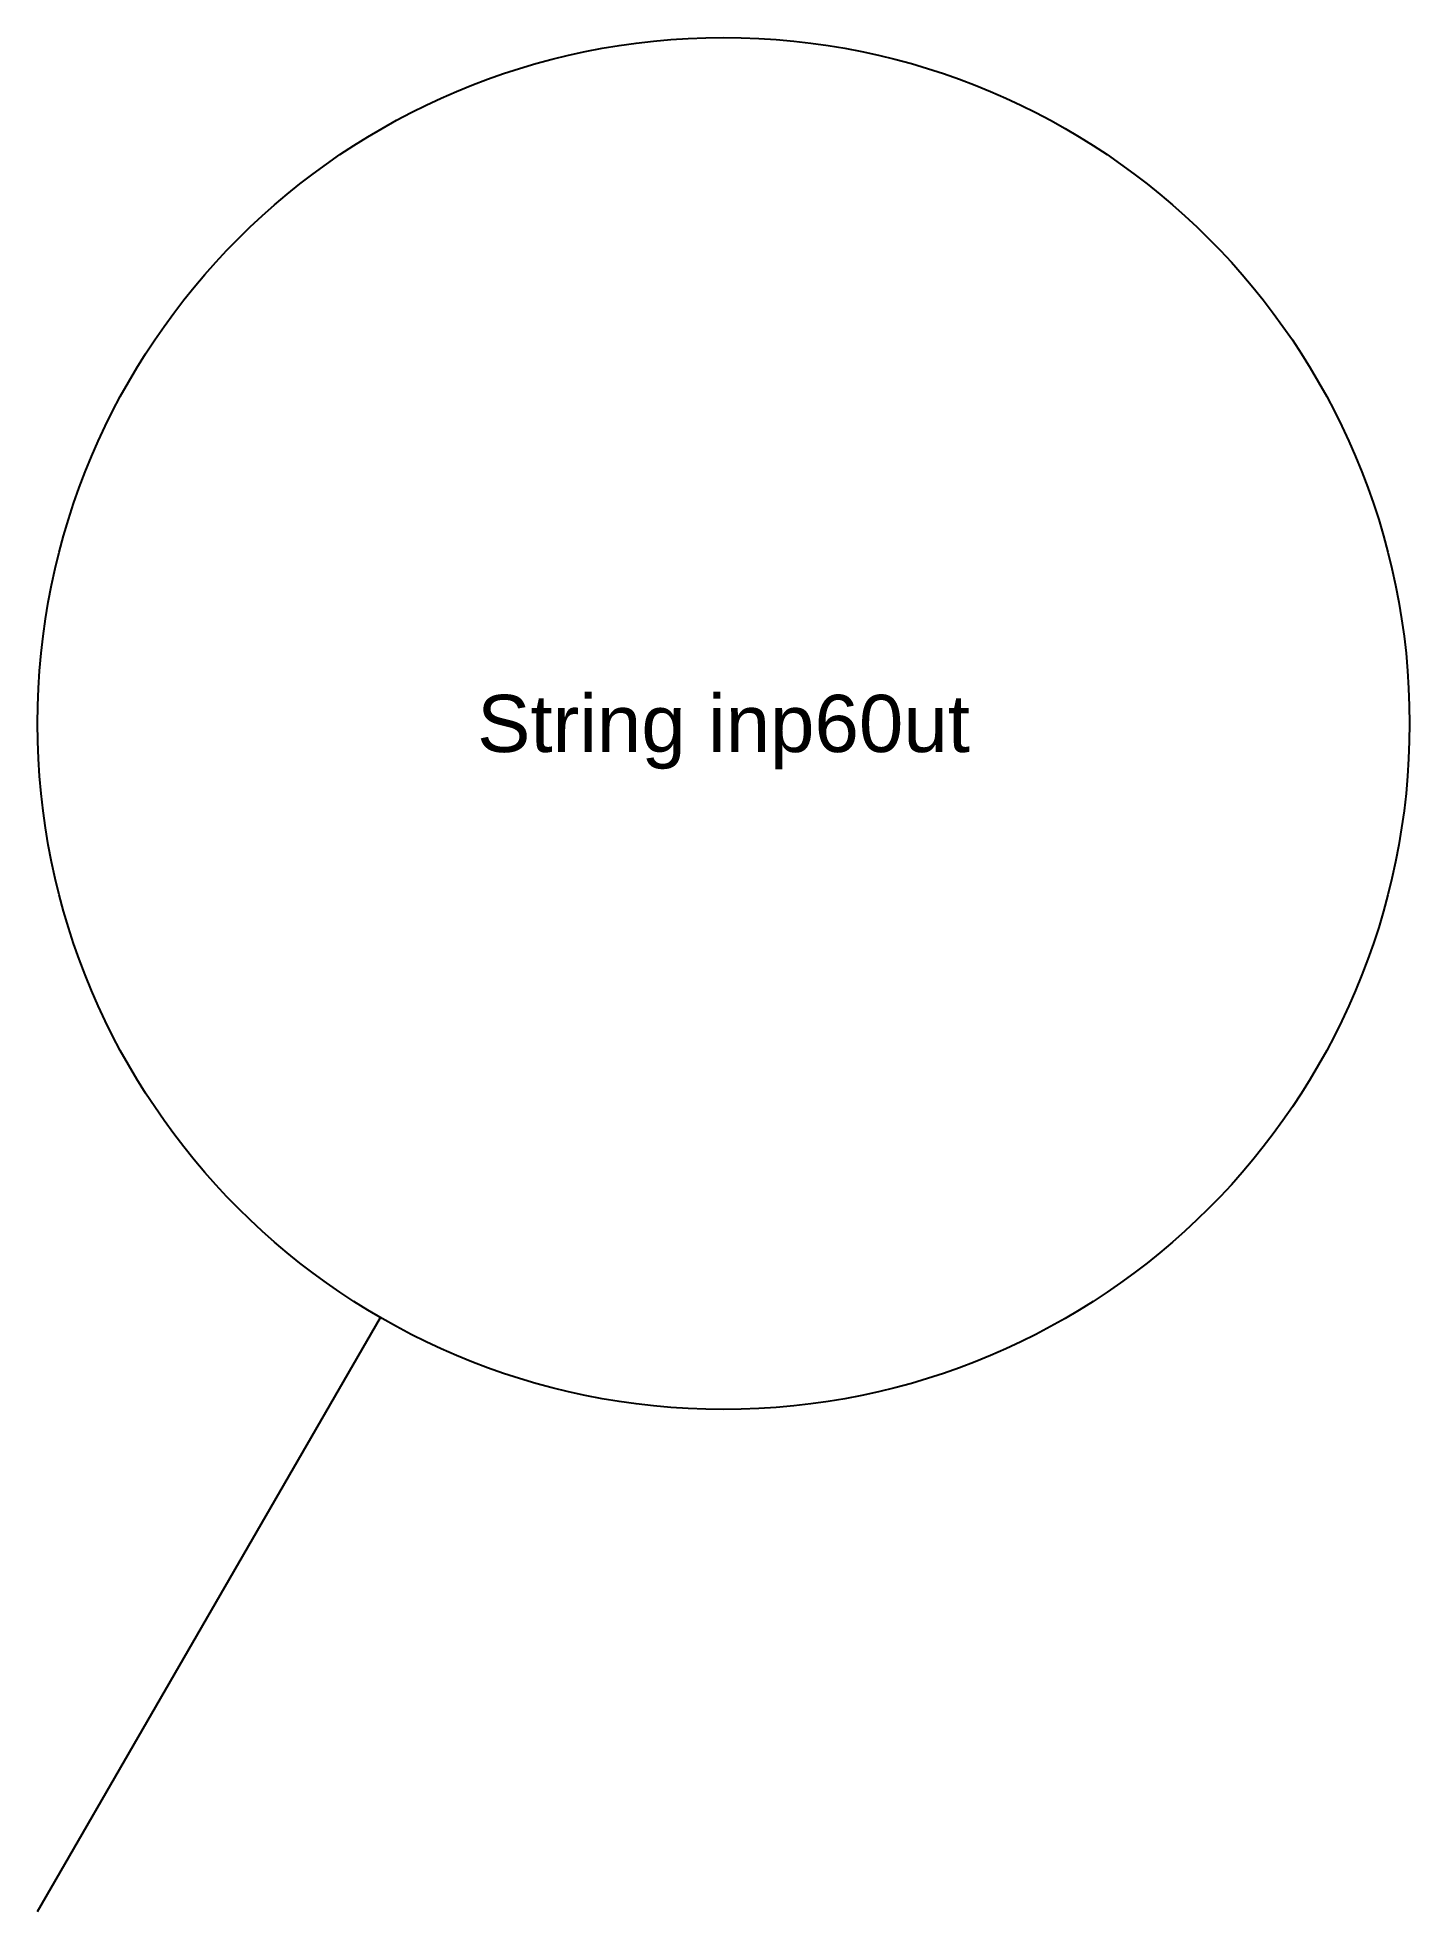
# Model space of a CAD drawing. Header units: inches. Extents: x 13 to 133, y 6 to 170.
import ezdxf
from ezdxf.enums import TextEntityAlignment as Align

# ---------------------------------------------------------------- set-up
doc = ezdxf.new("R2010")
doc.units = ezdxf.units.IN
doc.header["$MEASUREMENT"] = 0
doc.styles.get("Standard").update_dxf_attribs({"font": 'arial.ttf'})

msp = doc.modelspace()

# ---------------------------------------------------------------- linework, layer by layer
at = {"color": 0}
msp.add_line((12.75, 6.28), (42.75, 58.24), dxfattribs=at)
msp.add_circle((72.75, 110.2), 60)

# ---------------------------------------------------------------- texts
at = {"color": 1}
msp.add_text('String inp60ut', height=5, dxfattribs=at).set_placement((72.75, 110.2), align=Align.MIDDLE_CENTER)

doc.saveas('drawing.dxf')
